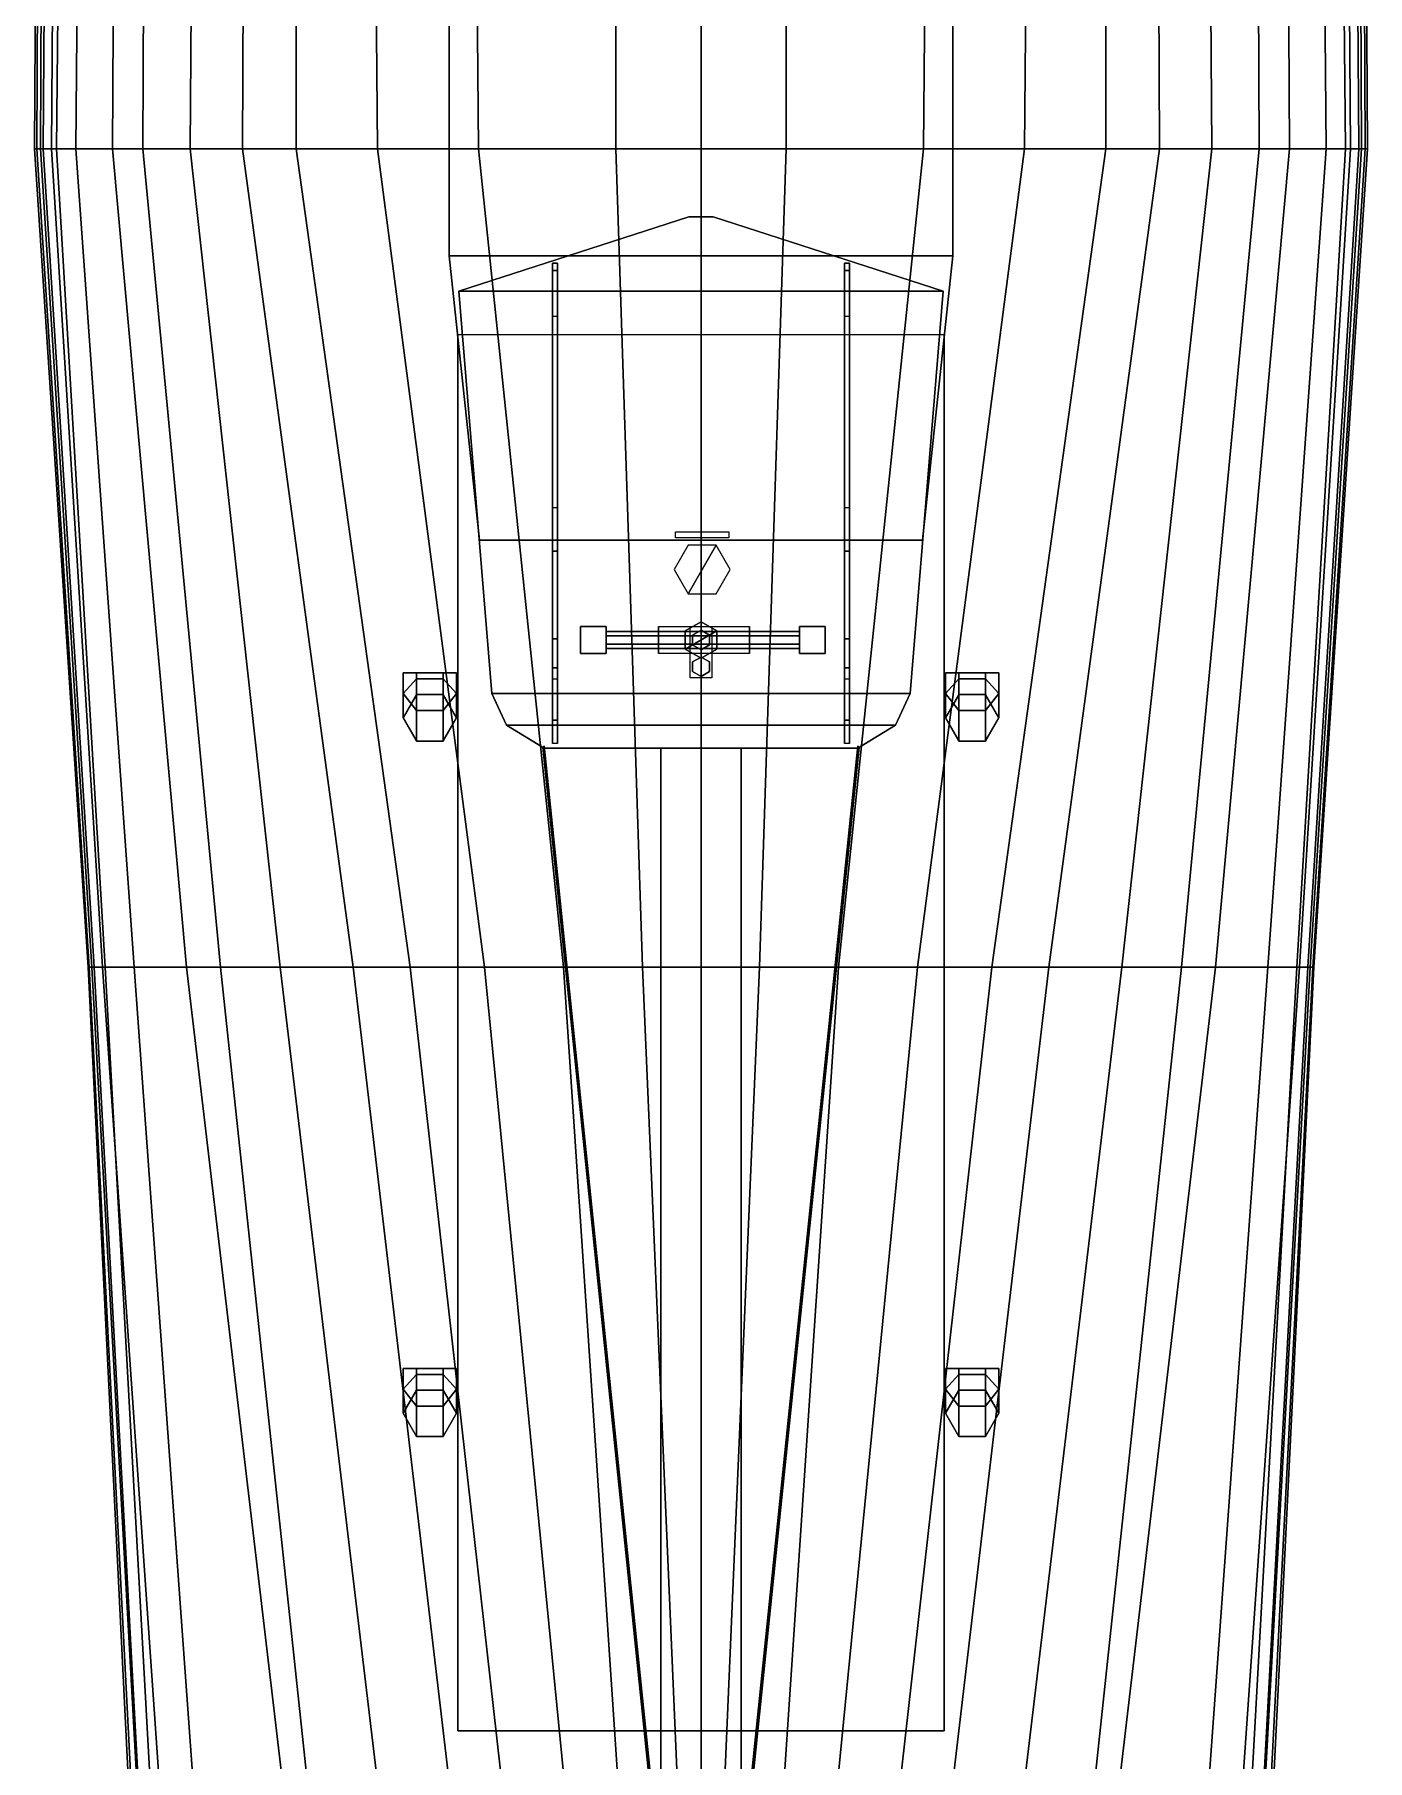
# Model space of a CAD drawing. Extents: x -5 to 5, y -54 to 54.
# Drawn here: x -5.48 to 5.48, y -30.04 to -15.84 of the extents above; entities that cross this region are included whole.
import ezdxf

# ---------------------------------------------------------------- set-up
doc = ezdxf.new("R2010")
doc.units = 0
doc.layers.get('0').update_dxf_attribs({"linetype": 'CONTINUOUS'})
doc.layers.add('SUPERSTRUCTURE', color=6, linetype='CONTINUOUS')

msp = doc.modelspace()

# ---------------------------------------------------------------- linework, layer by layer
for points in [[(-5.44, -9.84, 0.74), (-5.44, -9.84, 0.29), (-5.48, -16.78, 0.29), (-5.48, -16.78, 0.74)], [(-5.44, -9.84, 0.29), (-5.4, -9.84, -0.16), (-5.43, -16.78, -0.16), (-5.48, -16.78, 0.29)], [(-5.43, -9.84, 1.22), (-5.44, -9.84, 0.74), (-5.48, -16.78, 0.74), (-5.46, -16.78, 1.22)], [(-5.36, -9.84, 1.84), (-5.43, -9.84, 1.22), (-5.46, -16.78, 1.22), (-5.41, -16.78, 1.84)], [(-5.4, -9.84, -0.16), (-5.29, -9.84, -0.61), (-5.34, -16.78, -0.61), (-5.43, -16.78, -0.16)], [(-5.23, -9.84, 2.84), (-5.36, -9.84, 1.84), (-5.41, -16.78, 1.84), (-5.3, -16.78, 2.84)], [(-5.29, -9.84, -0.61), (-5.08, -9.84, -1.06), (-5.14, -16.78, -1.06), (-5.34, -16.78, -0.61)], [(-5.3, -16.78, 2.84), (5.3, -16.78, 2.84), (5.23, -9.84, 2.84), (-5.23, -9.84, 2.84)], [(-5.08, -9.84, -1.06), (-4.8, -9.84, -1.42), (-4.84, -16.78, -1.42), (-5.14, -16.78, -1.06)], [(-4.8, -9.84, -1.42), (-4.56, -9.84, -1.62), (-4.59, -16.78, -1.62), (-4.84, -16.78, -1.42)], [(-4.56, -9.84, -1.62), (-4.15, -9.84, -1.86), (-4.2, -16.78, -1.86), (-4.59, -16.78, -1.62)], [(-4.15, -9.84, -1.86), (-3.74, -9.84, -2.16), (-3.77, -16.78, -2.16), (-4.2, -16.78, -1.86)], [(-3.74, -9.84, -2.16), (-3.33, -9.84, -2.39), (-3.33, -16.78, -2.39), (-3.77, -16.78, -2.16)], [(-3.33, -9.84, -2.39), (-2.72, -9.84, -2.67), (-2.66, -16.78, -2.67), (-3.33, -16.78, -2.39)], [(-2.72, -9.84, -2.67), (-1.89, -9.84, -2.95), (-1.83, -16.78, -2.95), (-2.66, -16.78, -2.67)], [(-1.89, -9.84, -2.95), (-0.7, -9.84, -3.28), (-0.7, -16.78, -3.25), (-1.83, -16.78, -2.95)], [(-0.7, -9.84, -3.28), (0, -9.84, -3.41), (0, -16.78, -3.41), (-0.7, -16.78, -3.25)], [(0.7, -16.78, -3.25), (0, -16.78, -3.41), (0, -9.84, -3.41), (0.7, -9.84, -3.28)], [(1.83, -16.78, -2.95), (0.7, -16.78, -3.25), (0.7, -9.84, -3.28), (1.89, -9.84, -2.95)], [(2.66, -16.78, -2.67), (1.83, -16.78, -2.95), (1.89, -9.84, -2.95), (2.72, -9.84, -2.67)], [(3.33, -16.78, -2.39), (2.66, -16.78, -2.67), (2.72, -9.84, -2.67), (3.33, -9.84, -2.39)], [(3.77, -16.78, -2.16), (3.33, -16.78, -2.39), (3.33, -9.84, -2.39), (3.74, -9.84, -2.16)], [(4.2, -16.78, -1.86), (3.77, -16.78, -2.16), (3.74, -9.84, -2.16), (4.15, -9.84, -1.86)], [(4.59, -16.78, -1.62), (4.2, -16.78, -1.86), (4.15, -9.84, -1.86), (4.56, -9.84, -1.62)], [(4.84, -16.78, -1.42), (4.59, -16.78, -1.62), (4.56, -9.84, -1.62), (4.8, -9.84, -1.42)], [(5.14, -16.78, -1.06), (4.84, -16.78, -1.42), (4.8, -9.84, -1.42), (5.08, -9.84, -1.06)], [(5.34, -16.78, -0.61), (5.14, -16.78, -1.06), (5.08, -9.84, -1.06), (5.29, -9.84, -0.61)], [(5.3, -16.78, 2.84), (5.41, -16.78, 1.84), (5.36, -9.84, 1.84), (5.23, -9.84, 2.84)], [(5.43, -16.78, -0.16), (5.34, -16.78, -0.61), (5.29, -9.84, -0.61), (5.4, -9.84, -0.16)], [(5.41, -16.78, 1.84), (5.46, -16.78, 1.22), (5.43, -9.84, 1.22), (5.36, -9.84, 1.84)], [(5.48, -16.78, 0.29), (5.43, -16.78, -0.16), (5.4, -9.84, -0.16), (5.44, -9.84, 0.29)], [(5.46, -16.78, 1.22), (5.48, -16.78, 0.74), (5.44, -9.84, 0.74), (5.43, -9.84, 1.22)], [(5.48, -16.78, 0.74), (5.48, -16.78, 0.29), (5.44, -9.84, 0.29), (5.44, -9.84, 0.74)], [(-5.48, -16.78, 0.74), (-5.48, -16.78, 0.29), (-5.04, -23.51, 0.29), (-5.04, -23.51, 0.74)], [(-5.48, -16.78, 0.29), (-5.43, -16.78, -0.16), (-5.01, -23.51, -0.16), (-5.04, -23.51, 0.29)], [(-5.46, -16.78, 1.22), (-5.48, -16.78, 0.74), (-5.04, -23.51, 0.74), (-5.03, -23.51, 1.22)], [(-5.41, -16.78, 1.84), (-5.46, -16.78, 1.22), (-5.03, -23.51, 1.22), (-4.99, -23.51, 1.84)], [(-5.43, -16.78, -0.16), (-5.34, -16.78, -0.61), (-4.92, -23.51, -0.61), (-5.01, -23.51, -0.16)], [(-5.3, -16.78, 2.84), (-5.41, -16.78, 1.84), (-4.99, -23.51, 1.84), (-4.9, -23.51, 2.81)], [(-5.34, -16.78, -0.61), (-5.14, -16.78, -1.06), (-4.66, -23.51, -1.06), (-4.92, -23.51, -0.61)], [(-4.9, -23.51, 2.81), (4.9, -23.51, 2.81), (5.3, -16.78, 2.84), (-5.3, -16.78, 2.84)], [(-5.14, -16.78, -1.06), (-4.84, -16.78, -1.42), (-4.23, -23.51, -1.42), (-4.66, -23.51, -1.06)], [(-4.84, -16.78, -1.42), (-4.59, -16.78, -1.62), (-3.95, -23.51, -1.53), (-4.23, -23.51, -1.42)], [(-4.59, -16.78, -1.62), (-4.2, -16.78, -1.86), (-3.46, -23.51, -1.86), (-3.95, -23.51, -1.53)], [(-4.2, -16.78, -1.86), (-3.77, -16.78, -2.16), (-2.86, -23.51, -2.16), (-3.46, -23.51, -1.86)], [(-3.77, -16.78, -2.16), (-3.33, -16.78, -2.39), (-2.39, -23.51, -2.39), (-2.86, -23.51, -2.16)], [(-3.33, -16.78, -2.39), (-2.66, -16.78, -2.67), (-1.78, -23.51, -2.67), (-2.39, -23.51, -2.39)], [(-2.66, -16.78, -2.67), (-1.83, -16.78, -2.95), (-1.13, -23.51, -2.95), (-1.78, -23.51, -2.67)], [(-1.83, -16.78, -2.95), (-0.7, -16.78, -3.25), (-0.48, -23.51, -3.25), (-1.13, -23.51, -2.95)], [(-0.7, -16.78, -3.25), (0, -16.78, -3.41), (0, -23.51, -3.41), (-0.48, -23.51, -3.25)], [(0.48, -23.51, -3.25), (0, -23.51, -3.41), (0, -16.78, -3.41), (0.7, -16.78, -3.25)], [(1.13, -23.51, -2.95), (0.48, -23.51, -3.25), (0.7, -16.78, -3.25), (1.83, -16.78, -2.95)], [(1.78, -23.51, -2.67), (1.13, -23.51, -2.95), (1.83, -16.78, -2.95), (2.66, -16.78, -2.67)], [(2.39, -23.51, -2.39), (1.78, -23.51, -2.67), (2.66, -16.78, -2.67), (3.33, -16.78, -2.39)], [(2.86, -23.51, -2.16), (2.39, -23.51, -2.39), (3.33, -16.78, -2.39), (3.77, -16.78, -2.16)], [(3.46, -23.51, -1.86), (2.86, -23.51, -2.16), (3.77, -16.78, -2.16), (4.2, -16.78, -1.86)], [(3.95, -23.51, -1.53), (3.46, -23.51, -1.86), (4.2, -16.78, -1.86), (4.59, -16.78, -1.62)], [(4.23, -23.51, -1.42), (3.95, -23.51, -1.53), (4.59, -16.78, -1.62), (4.84, -16.78, -1.42)], [(4.66, -23.51, -1.06), (4.23, -23.51, -1.42), (4.84, -16.78, -1.42), (5.14, -16.78, -1.06)], [(4.92, -23.51, -0.61), (4.66, -23.51, -1.06), (5.14, -16.78, -1.06), (5.34, -16.78, -0.61)], [(4.9, -23.51, 2.81), (4.99, -23.51, 1.84), (5.41, -16.78, 1.84), (5.3, -16.78, 2.84)], [(5.01, -23.51, -0.16), (4.92, -23.51, -0.61), (5.34, -16.78, -0.61), (5.43, -16.78, -0.16)], [(4.99, -23.51, 1.84), (5.03, -23.51, 1.22), (5.46, -16.78, 1.22), (5.41, -16.78, 1.84)], [(5.04, -23.51, 0.29), (5.01, -23.51, -0.16), (5.43, -16.78, -0.16), (5.48, -16.78, 0.29)], [(5.03, -23.51, 1.22), (5.04, -23.51, 0.74), (5.48, -16.78, 0.74), (5.46, -16.78, 1.22)], [(5.04, -23.51, 0.74), (5.04, -23.51, 0.29), (5.48, -16.78, 0.29), (5.48, -16.78, 0.74)], [(1.99, -17.95, 5.37), (0.1, -17.34, 5.37), (-0.1, -17.34, 5.37), (-1.99, -17.95, 5.37)], [(-1.99, -17.95, 5.33), (-0.1, -17.34, 5.33), (0.1, -17.34, 5.33), (1.99, -17.95, 5.33)], [(-1.99, -17.95, 5.37), (-0.1, -17.34, 5.37), (-0.1, -17.34, 5.33), (-1.99, -17.95, 5.33)], [(-0.1, -17.34, 5.33), (-0.1, -17.34, 5.37), (0.1, -17.34, 5.37), (0.1, -17.34, 5.33)], [(0.1, -17.34, 5.33), (0.1, -17.34, 5.37), (1.99, -17.95, 5.37), (1.99, -17.95, 5.33)], [(-1.18, -17.72, 4.37), (-1.22, -17.72, 4.37), (-1.22, -17.72, 5.33), (-1.18, -17.72, 5.33)], [(-1.22, -17.78, 5.06), (-1.22, -17.72, 5.06), (-1.22, -17.72, 4.37), (-1.22, -17.78, 4.37)], [(-1.22, -20.09, 5.06), (-1.22, -17.72, 5.06), (-1.18, -17.72, 5.06), (-1.18, -20.09, 5.06)], [(-1.22, -20.09, 5.33), (-1.22, -17.72, 5.33), (-1.22, -17.72, 5.06), (-1.22, -20.09, 5.06)], [(-1.18, -17.78, 4.37), (-1.18, -17.72, 4.37), (-1.18, -17.72, 5.06), (-1.18, -17.78, 5.06)], [(-1.18, -20.09, 5.06), (-1.18, -17.72, 5.06), (-1.18, -17.72, 5.33), (-1.18, -20.09, 5.33)], [(1.18, -20.09, 5.33), (1.18, -17.72, 5.33), (1.18, -17.72, 5.06), (1.18, -20.09, 5.06)], [(1.18, -20.09, 5.06), (1.18, -17.72, 5.06), (1.22, -17.72, 5.06), (1.22, -20.09, 5.06)], [(1.22, -17.72, 4.37), (1.18, -17.72, 4.37), (1.18, -17.72, 5.33), (1.22, -17.72, 5.33)], [(1.18, -17.78, 5.06), (1.18, -17.72, 5.06), (1.18, -17.72, 4.37), (1.18, -17.78, 4.37)], [(1.22, -20.09, 5.06), (1.22, -17.72, 5.06), (1.22, -17.72, 5.33), (1.22, -20.09, 5.33)], [(1.22, -17.78, 4.37), (1.22, -17.72, 4.37), (1.22, -17.72, 5.06), (1.22, -17.78, 5.06)], [(-1.18, -18.16, 5.06), (-1.22, -18.16, 5.06), (-1.22, -17.78, 4.71), (-1.18, -17.78, 4.71)], [(-1.22, -18.16, 5.06), (-1.22, -17.78, 5.06), (-1.22, -17.78, 4.71)], [(-1.18, -17.78, 4.71), (-1.22, -17.78, 4.71), (-1.22, -17.78, 4.37), (-1.18, -17.78, 4.37)], [(-1.18, -17.78, 4.71), (-1.18, -17.78, 4.71), (-1.18, -17.78, 5.06), (-1.18, -18.16, 5.06)], [(1.18, -18.16, 5.06), (1.18, -17.78, 5.06), (1.18, -17.78, 4.71)], [(1.22, -18.16, 5.06), (1.18, -18.16, 5.06), (1.18, -17.78, 4.71), (1.22, -17.78, 4.71)], [(1.22, -17.78, 4.71), (1.18, -17.78, 4.71), (1.18, -17.78, 4.37), (1.22, -17.78, 4.37)], [(1.22, -17.78, 4.71), (1.22, -17.78, 4.71), (1.22, -17.78, 5.06), (1.22, -18.16, 5.06)], [(-1.72, -21.26, 5.33), (-1.99, -17.95, 5.33), (1.99, -17.95, 5.33), (1.72, -21.26, 5.33)], [(1.72, -21.26, 5.37), (1.99, -17.95, 5.37), (-1.99, -17.95, 5.37), (-1.72, -21.26, 5.37)], [(-1.72, -21.26, 5.37), (-1.99, -17.95, 5.37), (-1.99, -17.95, 5.33), (-1.72, -21.26, 5.33)], [(1.99, -17.95, 5.33), (1.99, -17.95, 5.37), (1.72, -21.26, 5.37), (1.72, -21.26, 5.33)], [(-1.22, -20.09, 5.06), (-1.22, -19.73, 5.06), (-1.22, -20.09, 4.71)], [(-1.18, -20.09, 4.71), (-1.22, -20.09, 4.71), (-1.22, -19.73, 5.06), (-1.18, -19.73, 5.06)], [(-1.18, -20.09, 4.71), (-1.18, -20.09, 4.71), (-1.18, -19.73, 5.06), (-1.18, -20.09, 5.06)], [(1.22, -20.09, 4.71), (1.18, -20.09, 4.71), (1.18, -19.73, 5.06), (1.22, -19.73, 5.06)], [(1.18, -20.09, 5.06), (1.18, -19.73, 5.06), (1.18, -20.09, 4.71)], [(1.22, -20.09, 4.71), (1.22, -20.09, 4.71), (1.22, -19.73, 5.06), (1.22, -20.09, 5.06)], [(-0.21, -19.93, 6.56), (0.23, -19.93, 6.56), (0.23, -19.98, 6.28), (-0.21, -19.98, 6.28)], [(0, -19.98, 6.06), (0, -19.98, 6.28), (0, -19.93, 6.56), (0, -19.94, 6.04)], [(0, -20.23, 6.06), (0, -19.98, 6.06), (0, -19.94, 6.04), (0, -20.3, 6.03)], [(-1.22, -20.81, 5.33), (-1.22, -20.09, 5.33), (-1.22, -20.09, 2.82), (-1.22, -20.81, 2.82)], [(-1.18, -20.09, 2.82), (-1.22, -20.09, 2.82), (-1.22, -20.09, 4.71), (-1.18, -20.09, 4.71)], [(-1.18, -20.81, 2.82), (-1.18, -20.09, 2.82), (-1.18, -20.09, 5.33), (-1.18, -20.81, 5.33)], [(-0.105, -20.439, 6.06), (0.125, -20.041, 6.06), (-0.105, -20.041, 6.06), (-0.22, -20.24, 6.06)], [(0.125, -20.439, 6.06), (0.24, -20.24, 6.06), (0.125, -20.041, 6.06), (-0.105, -20.439, 6.06)], [(1.22, -20.09, 2.82), (1.18, -20.09, 2.82), (1.18, -20.09, 4.71), (1.22, -20.09, 4.71)], [(1.18, -20.81, 5.33), (1.18, -20.09, 5.33), (1.18, -20.09, 2.82), (1.18, -20.81, 2.82)], [(1.22, -20.81, 2.82), (1.22, -20.09, 2.82), (1.22, -20.09, 5.33), (1.22, -20.81, 5.33)], [(0, -20.65, 5.95), (0, -20.32, 6.06), (0, -20.23, 6.06), (0, -20.65, 5.88)], [(-0.78, -20.93, 6.78), (-0.99, -20.93, 6.78), (-0.99, -20.71, 6.78), (-0.78, -20.71, 6.78)], [(-0.99, -20.71, 6.78), (-0.99, -20.93, 6.78), (-0.99, -20.93, 7), (-0.99, -20.71, 7)], [(-0.78, -20.71, 6.78), (-0.99, -20.71, 6.78), (-0.99, -20.71, 7), (-0.78, -20.71, 7)], [(-0.99, -20.71, 7), (-0.99, -20.93, 7), (-0.78, -20.93, 7), (-0.78, -20.71, 7)], [(-0.78, -20.71, 7), (-0.78, -20.93, 7), (-0.78, -20.93, 6.78), (-0.78, -20.71, 6.78)], [(-0.35, -20.93, 6.6), (-0.35, -20.93, 7.05), (-0.35, -20.71, 7.05), (-0.35, -20.71, 6.6)], [(0.4, -20.93, 6.6), (-0.35, -20.93, 6.6), (-0.35, -20.71, 6.6), (0.4, -20.71, 6.6)], [(0, -20.67, 5.8), (-0.13, -20.745, 5.8), (-0.13, -20.895, 5.8), (0.13, -20.745, 5.8)], [(0, -20.67, 5.37), (-0.13, -20.745, 5.37), (-0.13, -20.745, 5.8), (0, -20.67, 5.8)], [(0.09, -21.13, 6.22), (-0.09, -21.13, 6.22), (-0.09, -20.71, 6.22), (0.09, -20.71, 6.22)], [(0.09, -21.13, 6.43), (-0.09, -21.13, 6.43), (-0.09, -20.71, 6.43), (0.09, -20.71, 6.43)], [(0, -20.74, 5.95), (0, -20.65, 5.95), (0, -20.65, 5.88), (0, -20.74, 5.88)], [(0.13, -20.745, 5.37), (0, -20.67, 5.37), (0, -20.67, 5.8), (0.13, -20.745, 5.8)], [(0.4, -20.93, 6.6), (0.4, -20.93, 7.05), (0.4, -20.71, 7.05), (0.4, -20.71, 6.6)], [(0.81, -20.71, 7), (0.81, -20.93, 7), (1.02, -20.93, 7), (1.02, -20.71, 7)], [(1.02, -20.93, 6.78), (0.81, -20.93, 6.78), (0.81, -20.71, 6.78), (1.02, -20.71, 6.78)], [(0.81, -20.71, 6.78), (0.81, -20.93, 6.78), (0.81, -20.93, 7), (0.81, -20.71, 7)], [(1.02, -20.71, 6.78), (0.81, -20.71, 6.78), (0.81, -20.71, 7), (1.02, -20.71, 7)], [(1.02, -20.71, 7), (1.02, -20.93, 7), (1.02, -20.93, 6.78), (1.02, -20.71, 6.78)], [(-1.18, -21.48, 5.17), (-1.22, -21.48, 5.17), (-1.22, -20.81, 4.54), (-1.18, -20.81, 4.54)], [(-1.22, -21.48, 5.17), (-1.22, -21.05, 5.17), (-1.22, -20.81, 4.91), (-1.22, -20.81, 4.54)], [(-1.18, -20.81, 5.33), (-1.22, -20.81, 5.33), (-1.22, -20.81, 2.82), (-1.18, -20.81, 2.82)], [(-1.18, -20.81, 4.91), (-1.22, -20.81, 4.91), (-1.22, -21.05, 5.17), (-1.18, -21.05, 5.17)], [(-1.18, -20.81, 4.54), (-1.18, -20.81, 4.91), (-1.18, -21.05, 5.17), (-1.18, -21.48, 5.17)], [(0.81, -20.75, 6.89), (0.81, -20.785, 6.829), (-0.78, -20.785, 6.829), (-0.78, -20.75, 6.89)], [(0.81, -20.785, 6.951), (0.81, -20.75, 6.89), (-0.78, -20.75, 6.89), (-0.78, -20.785, 6.951)], [(0.81, -20.785, 6.829), (0.81, -20.855, 6.829), (-0.78, -20.855, 6.829), (-0.78, -20.785, 6.829)], [(0.81, -20.855, 6.951), (0.81, -20.785, 6.951), (-0.78, -20.785, 6.951), (-0.78, -20.855, 6.951)], [(0.81, -20.855, 6.829), (0.81, -20.89, 6.89), (-0.78, -20.89, 6.89), (-0.78, -20.855, 6.829)], [(0.81, -20.89, 6.89), (0.81, -20.855, 6.951), (-0.78, -20.855, 6.951), (-0.78, -20.89, 6.89)], [(0.13, -20.745, 5.8), (-0.13, -20.895, 5.8), (0, -20.97, 5.8), (0.13, -20.895, 5.8)], [(-0.13, -20.745, 5.37), (-0.13, -20.895, 5.37), (-0.13, -20.895, 5.8), (-0.13, -20.745, 5.8)], [(0, -20.74, 5.8), (-0.069, -20.78, 5.8), (-0.069, -20.78, 6.6), (0, -20.74, 6.6)], [(-0.069, -20.78, 5.8), (-0.069, -20.86, 5.8), (-0.069, -20.86, 6.6), (-0.069, -20.78, 6.6)], [(-0.069, -20.86, 5.8), (0, -20.9, 5.8), (0, -20.9, 6.6), (-0.069, -20.86, 6.6)], [(0.069, -20.78, 5.8), (0, -20.74, 5.8), (0, -20.74, 6.6), (0.069, -20.78, 6.6)], [(0, -20.9, 5.8), (0.069, -20.86, 5.8), (0.069, -20.86, 6.6), (0, -20.9, 6.6)], [(0.069, -20.86, 5.8), (0.069, -20.78, 5.8), (0.069, -20.78, 6.6), (0.069, -20.86, 6.6)], [(0.13, -20.895, 5.37), (0.13, -20.745, 5.37), (0.13, -20.745, 5.8), (0.13, -20.895, 5.8)], [(1.22, -20.81, 5.33), (1.18, -20.81, 5.33), (1.18, -20.81, 2.82), (1.22, -20.81, 2.82)], [(1.22, -21.48, 5.17), (1.18, -21.48, 5.17), (1.18, -20.81, 4.54), (1.22, -20.81, 4.54)], [(1.18, -21.48, 5.17), (1.18, -21.05, 5.17), (1.18, -20.81, 4.91), (1.18, -20.81, 4.54)], [(1.22, -20.81, 4.91), (1.18, -20.81, 4.91), (1.18, -21.05, 5.17), (1.22, -21.05, 5.17)], [(1.22, -20.81, 4.54), (1.22, -20.81, 4.91), (1.22, -21.05, 5.17), (1.22, -21.48, 5.17)], [(-0.78, -20.93, 7), (-0.99, -20.93, 7), (-0.99, -20.93, 6.78), (-0.78, -20.93, 6.78)], [(-0.13, -20.895, 5.37), (0, -20.97, 5.37), (0, -20.97, 5.8), (-0.13, -20.895, 5.8)], [(0, -20.96, 6.13), (0, -21.12, 6.13), (-0.069, -21.08, 6.13), (-0.069, -21, 6.13)], [(0, -21.12, 6.54), (0, -20.96, 6.54), (-0.069, -21, 6.54), (-0.069, -21.08, 6.54)], [(0, -20.96, 6.13), (-0.069, -21, 6.13), (-0.069, -21, 6.54), (0, -20.96, 6.54)], [(-0.069, -21, 6.13), (-0.069, -21.08, 6.13), (-0.069, -21.08, 6.54), (-0.069, -21, 6.54)], [(0, -20.97, 5.37), (0.13, -20.895, 5.37), (0.13, -20.895, 5.8), (0, -20.97, 5.8)], [(0.069, -21, 6.13), (0.069, -21.08, 6.13), (0, -21.12, 6.13), (0, -20.96, 6.13)], [(0.069, -21.08, 6.54), (0.069, -21, 6.54), (0, -20.96, 6.54), (0, -21.12, 6.54)], [(0.069, -21, 6.13), (0, -20.96, 6.13), (0, -20.96, 6.54), (0.069, -21, 6.54)], [(0.069, -21.08, 6.13), (0.069, -21, 6.13), (0.069, -21, 6.54), (0.069, -21.08, 6.54)], [(1.02, -20.93, 7), (0.81, -20.93, 7), (0.81, -20.93, 6.78), (1.02, -20.93, 6.78)], [(-2.12, -21.09, 3.56), (-2.34, -21.09, 3.56), (-2.45, -21.09, 3.92), (-2.01, -21.09, 3.92)], [(-2.01, -21.09, 3.92), (-2.45, -21.09, 3.92), (-2.34, -21.09, 4.24), (-2.12, -21.09, 4.24)], [(-2.34, -21.09, 4.24), (-2.45, -21.09, 3.92), (-2.45, -21.26, 3.86), (-2.34, -21.4, 4.17)], [(-2.45, -21.09, 3.92), (-2.34, -21.09, 3.56), (-2.34, -21.14, 3.53), (-2.45, -21.26, 3.86)], [(-2.45, -21.26, 3.86), (-2.34, -21.14, 3.53), (-2.34, -21.27, 3.49), (-2.45, -21.46, 3.63)], [(-2.12, -21.09, 4.24), (-2.34, -21.09, 4.24), (-2.34, -21.4, 4.17), (-2.12, -21.4, 4.17)], [(-2.34, -21.09, 3.56), (-2.12, -21.09, 3.56), (-2.12, -21.14, 3.53), (-2.34, -21.14, 3.53)], [(-2.34, -21.14, 3.53), (-2.12, -21.14, 3.53), (-2.12, -21.27, 3.49), (-2.34, -21.27, 3.49)], [(-2.01, -21.09, 3.92), (-2.12, -21.09, 4.24), (-2.12, -21.4, 4.17), (-2.01, -21.26, 3.86)], [(-2.12, -21.09, 3.56), (-2.01, -21.09, 3.92), (-2.01, -21.26, 3.86), (-2.12, -21.14, 3.53)], [(-2.12, -21.14, 3.53), (-2.01, -21.26, 3.86), (-2.01, -21.46, 3.63), (-2.12, -21.27, 3.49)], [(-1.22, -21.67, 5.33), (-1.22, -21.14, 5.33), (-1.22, -21.05, 5.17), (-1.22, -21.48, 5.17)], [(-1.18, -21.05, 5.17), (-1.22, -21.05, 5.17), (-1.22, -21.14, 5.33), (-1.18, -21.14, 5.33)], [(-1.18, -21.48, 5.17), (-1.18, -21.05, 5.17), (-1.18, -21.14, 5.33), (-1.18, -21.67, 5.33)], [(-0.069, -21.08, 6.13), (0, -21.12, 6.13), (0, -21.12, 6.54), (-0.069, -21.08, 6.54)], [(0, -21.12, 6.13), (0.069, -21.08, 6.13), (0.069, -21.08, 6.54), (0, -21.12, 6.54)], [(1.18, -21.67, 5.33), (1.18, -21.14, 5.33), (1.18, -21.05, 5.17), (1.18, -21.48, 5.17)], [(1.22, -21.05, 5.17), (1.18, -21.05, 5.17), (1.18, -21.14, 5.33), (1.22, -21.14, 5.33)], [(1.22, -21.48, 5.17), (1.22, -21.05, 5.17), (1.22, -21.14, 5.33), (1.22, -21.67, 5.33)], [(2.01, -21.09, 3.92), (2.12, -21.09, 3.56), (2.12, -21.14, 3.53), (2.01, -21.26, 3.86)], [(2.12, -21.09, 4.24), (2.01, -21.09, 3.92), (2.01, -21.26, 3.86), (2.12, -21.4, 4.17)], [(2.45, -21.09, 3.92), (2.01, -21.09, 3.92), (2.12, -21.09, 4.24), (2.34, -21.09, 4.24)], [(2.34, -21.09, 3.56), (2.12, -21.09, 3.56), (2.01, -21.09, 3.92), (2.45, -21.09, 3.92)], [(2.01, -21.26, 3.86), (2.12, -21.14, 3.53), (2.12, -21.27, 3.49), (2.01, -21.46, 3.63)], [(2.12, -21.09, 3.56), (2.34, -21.09, 3.56), (2.34, -21.14, 3.53), (2.12, -21.14, 3.53)], [(2.34, -21.09, 4.24), (2.12, -21.09, 4.24), (2.12, -21.4, 4.17), (2.34, -21.4, 4.17)], [(2.12, -21.14, 3.53), (2.34, -21.14, 3.53), (2.34, -21.27, 3.49), (2.12, -21.27, 3.49)], [(2.34, -21.09, 3.56), (2.45, -21.09, 3.92), (2.45, -21.26, 3.86), (2.34, -21.14, 3.53)], [(2.45, -21.09, 3.92), (2.34, -21.09, 4.24), (2.34, -21.4, 4.17), (2.45, -21.26, 3.86)], [(2.34, -21.14, 3.53), (2.45, -21.26, 3.86), (2.45, -21.46, 3.63), (2.34, -21.27, 3.49)], [(-2.34, -21.4, 4.17), (-2.45, -21.26, 3.86), (-2.45, -21.46, 3.63), (-2.34, -21.65, 3.78)], [(-2.34, -21.269, 2.81), (-2.45, -21.46, 2.81), (-2.45, -21.46, 3.63), (-2.34, -21.269, 3.49)], [(-2.12, -21.269, 2.81), (-2.34, -21.269, 2.81), (-2.34, -21.269, 3.49), (-2.12, -21.269, 3.49)], [(-2.01, -21.26, 3.86), (-2.12, -21.4, 4.17), (-2.12, -21.65, 3.78), (-2.01, -21.46, 3.63)], [(-2.01, -21.46, 2.81), (-2.12, -21.269, 2.81), (-2.12, -21.269, 3.49), (-2.01, -21.46, 3.63)], [(-1.6, -21.52, 5.37), (-1.72, -21.26, 5.37), (-1.72, -21.26, 5.33), (-1.6, -21.52, 5.33)], [(1.6, -21.52, 5.37), (1.72, -21.26, 5.37), (-1.72, -21.26, 5.37), (-1.6, -21.52, 5.37)], [(-1.6, -21.52, 5.33), (-1.72, -21.26, 5.33), (1.72, -21.26, 5.33), (1.6, -21.52, 5.33)], [(1.72, -21.26, 5.33), (1.72, -21.26, 5.37), (1.6, -21.52, 5.37), (1.6, -21.52, 5.33)], [(2.12, -21.4, 4.17), (2.01, -21.26, 3.86), (2.01, -21.46, 3.63), (2.12, -21.65, 3.78)], [(2.12, -21.269, 2.81), (2.01, -21.46, 2.81), (2.01, -21.46, 3.63), (2.12, -21.269, 3.49)], [(2.34, -21.269, 2.81), (2.12, -21.269, 2.81), (2.12, -21.269, 3.49), (2.34, -21.269, 3.49)], [(2.45, -21.26, 3.86), (2.34, -21.4, 4.17), (2.34, -21.65, 3.78), (2.45, -21.46, 3.63)], [(2.45, -21.46, 2.81), (2.34, -21.269, 2.81), (2.34, -21.269, 3.49), (2.45, -21.46, 3.63)], [(-2.12, -21.4, 4.17), (-2.34, -21.4, 4.17), (-2.34, -21.65, 3.78), (-2.12, -21.65, 3.78)], [(2.34, -21.4, 4.17), (2.12, -21.4, 4.17), (2.12, -21.65, 3.78), (2.34, -21.65, 3.78)], [(-2.45, -21.46, 2.81), (-2.34, -21.651, 2.81), (-2.34, -21.651, 3.78), (-2.45, -21.46, 3.63)], [(-2.12, -21.651, 2.81), (-2.01, -21.46, 2.81), (-2.01, -21.46, 3.63), (-2.12, -21.651, 3.78)], [(-1.29, -21.71, 5.33), (-1.6, -21.52, 5.33), (1.6, -21.52, 5.33), (1.29, -21.71, 5.33)], [(-1.29, -21.71, 5.37), (-1.6, -21.52, 5.37), (-1.6, -21.52, 5.33), (-1.29, -21.71, 5.33)], [(1.29, -21.71, 5.37), (1.6, -21.52, 5.37), (-1.6, -21.52, 5.37), (-1.29, -21.71, 5.37)], [(-1.18, -21.67, 5.33), (-1.22, -21.67, 5.33), (-1.22, -21.48, 5.17), (-1.18, -21.48, 5.17)], [(1.22, -21.67, 5.33), (1.18, -21.67, 5.33), (1.18, -21.48, 5.17), (1.22, -21.48, 5.17)], [(1.6, -21.52, 5.33), (1.6, -21.52, 5.37), (1.29, -21.71, 5.37), (1.29, -21.71, 5.33)], [(2.01, -21.46, 2.81), (2.12, -21.651, 2.81), (2.12, -21.651, 3.78), (2.01, -21.46, 3.63)], [(2.34, -21.651, 2.81), (2.45, -21.46, 2.81), (2.45, -21.46, 3.63), (2.34, -21.651, 3.78)], [(-2.34, -21.651, 2.81), (-2.12, -21.651, 2.81), (-2.12, -21.651, 3.78), (-2.34, -21.651, 3.78)], [(-1.29, -21.69, 5.37), (-1.3, -21.7, 5.37), (-0.01, -34.23, 16.3), (0.005, -34.221, 16.3)], [(-1.3, -21.7, 5.37), (-1.29, -21.71, 5.37), (0.005, -34.239, 16.3), (-0.01, -34.23, 16.3)], [(-1.29, -21.71, 5.37), (-1.29, -21.69, 5.37), (0.005, -34.221, 16.3), (0.005, -34.239, 16.3)], [(-0.33, -21.71, 5.33), (-0.33, -21.71, 5.37), (-1.29, -21.71, 5.37), (-1.29, -21.71, 5.33)], [(-0.33, -31.07, 4.99), (-0.33, -21.71, 5.37), (-0.33, -21.71, 5.33), (-0.33, -31.07, 4.95)], [(0.33, -21.71, 5.37), (-0.33, -21.71, 5.37), (-0.33, -31.07, 4.99), (0.33, -31.07, 4.99)], [(-0.33, -31.07, 4.95), (-0.33, -21.71, 5.33), (0.33, -21.71, 5.33), (0.33, -31.07, 4.95)], [(1.29, -21.69, 5.37), (1.29, -21.71, 5.37), (-0.005, -34.239, 16.3), (-0.005, -34.221, 16.3)], [(1.3, -21.7, 5.37), (1.29, -21.69, 5.37), (-0.005, -34.221, 16.3), (0.01, -34.23, 16.3)], [(1.29, -21.71, 5.37), (1.3, -21.7, 5.37), (0.01, -34.23, 16.3), (-0.005, -34.239, 16.3)], [(1.29, -21.71, 5.33), (1.29, -21.71, 5.37), (0.33, -21.71, 5.37), (0.33, -21.71, 5.33)], [(0.33, -31.07, 4.95), (0.33, -21.71, 5.33), (0.33, -21.71, 5.37), (0.33, -31.07, 4.99)], [(2.12, -21.651, 2.81), (2.34, -21.651, 2.81), (2.34, -21.651, 3.78), (2.12, -21.651, 3.78)], [(-5.04, -23.51, 0.74), (-5.04, -23.51, 0.29), (-4.69, -30.56, 0.29), (-4.69, -30.56, 0.74)], [(-5.04, -23.51, 0.29), (-5.01, -23.51, -0.16), (-4.62, -30.56, -0.16), (-4.69, -30.56, 0.29)], [(-5.03, -23.51, 1.22), (-5.04, -23.51, 0.74), (-4.69, -30.56, 0.74), (-4.67, -30.56, 1.22)], [(-4.99, -23.51, 1.84), (-5.03, -23.51, 1.22), (-4.67, -30.56, 1.22), (-4.61, -30.56, 1.84)], [(-5.01, -23.51, -0.16), (-4.92, -23.51, -0.61), (-4.43, -30.56, -0.61), (-4.62, -30.56, -0.16)], [(-4.9, -23.51, 2.81), (-4.99, -23.51, 1.84), (-4.61, -30.56, 1.84), (-4.51, -30.56, 2.81)], [(-4.92, -23.51, -0.61), (-4.66, -23.51, -1.06), (-4.15, -30.56, -0.92), (-4.43, -30.56, -0.61)], [(-4.51, -30.56, 2.81), (4.51, -30.56, 2.81), (4.9, -23.51, 2.81), (-4.9, -23.51, 2.81)], [(-4.66, -23.51, -1.06), (-4.23, -23.51, -1.42), (-3.4, -30.56, -1.42), (-4.15, -30.56, -0.92)], [(-4.23, -23.51, -1.42), (-3.95, -23.51, -1.53), (-3.2, -30.56, -1.53), (-3.4, -30.56, -1.42)], [(-3.95, -23.51, -1.53), (-3.46, -23.51, -1.86), (-2.62, -30.56, -1.86), (-3.2, -30.56, -1.53)], [(-3.46, -23.51, -1.86), (-2.86, -23.51, -2.16), (-2.03, -30.56, -2.16), (-2.62, -30.56, -1.86)], [(-2.86, -23.51, -2.16), (-2.39, -23.51, -2.39), (-1.6, -30.56, -2.39), (-2.03, -30.56, -2.16)], [(-2.39, -23.51, -2.39), (-1.78, -23.51, -2.67), (-1.09, -30.56, -2.67), (-1.6, -30.56, -2.39)], [(-1.78, -23.51, -2.67), (-1.13, -23.51, -2.95), (-0.66, -30.56, -2.95), (-1.09, -30.56, -2.67)], [(-1.13, -23.51, -2.95), (-0.48, -23.51, -3.25), (-0.18, -30.56, -3.35), (-0.66, -30.56, -2.95)], [(-0.48, -23.51, -3.25), (0, -23.51, -3.41), (0, -30.56, -3.41), (-0.18, -30.56, -3.35)], [(0.18, -30.56, -3.35), (0, -30.56, -3.41), (0, -23.51, -3.41), (0.48, -23.51, -3.25)], [(0.66, -30.56, -2.95), (0.18, -30.56, -3.35), (0.48, -23.51, -3.25), (1.13, -23.51, -2.95)], [(1.09, -30.56, -2.67), (0.66, -30.56, -2.95), (1.13, -23.51, -2.95), (1.78, -23.51, -2.67)], [(1.6, -30.56, -2.39), (1.09, -30.56, -2.67), (1.78, -23.51, -2.67), (2.39, -23.51, -2.39)], [(2.03, -30.56, -2.16), (1.6, -30.56, -2.39), (2.39, -23.51, -2.39), (2.86, -23.51, -2.16)], [(2.62, -30.56, -1.86), (2.03, -30.56, -2.16), (2.86, -23.51, -2.16), (3.46, -23.51, -1.86)], [(3.2, -30.56, -1.53), (2.62, -30.56, -1.86), (3.46, -23.51, -1.86), (3.95, -23.51, -1.53)], [(3.4, -30.56, -1.42), (3.2, -30.56, -1.53), (3.95, -23.51, -1.53), (4.23, -23.51, -1.42)], [(4.15, -30.56, -0.92), (3.4, -30.56, -1.42), (4.23, -23.51, -1.42), (4.66, -23.51, -1.06)], [(4.43, -30.56, -0.61), (4.15, -30.56, -0.92), (4.66, -23.51, -1.06), (4.92, -23.51, -0.61)], [(4.62, -30.56, -0.16), (4.43, -30.56, -0.61), (4.92, -23.51, -0.61), (5.01, -23.51, -0.16)], [(4.51, -30.56, 2.81), (4.61, -30.56, 1.84), (4.99, -23.51, 1.84), (4.9, -23.51, 2.81)], [(4.61, -30.56, 1.84), (4.67, -30.56, 1.22), (5.03, -23.51, 1.22), (4.99, -23.51, 1.84)], [(4.69, -30.56, 0.29), (4.62, -30.56, -0.16), (5.01, -23.51, -0.16), (5.04, -23.51, 0.29)], [(4.67, -30.56, 1.22), (4.69, -30.56, 0.74), (5.04, -23.51, 0.74), (5.03, -23.51, 1.22)], [(4.69, -30.56, 0.74), (4.69, -30.56, 0.29), (5.04, -23.51, 0.29), (5.04, -23.51, 0.74)], [(-2.12, -26.81, 3.56), (-2.34, -26.81, 3.56), (-2.45, -26.81, 3.92), (-2.01, -26.81, 3.92)], [(-2.01, -26.81, 3.92), (-2.45, -26.81, 3.92), (-2.34, -26.81, 4.24), (-2.12, -26.81, 4.24)], [(-2.34, -26.81, 4.24), (-2.45, -26.81, 3.92), (-2.45, -26.98, 3.86), (-2.34, -27.12, 4.17)], [(-2.45, -26.81, 3.92), (-2.34, -26.81, 3.56), (-2.34, -26.86, 3.53), (-2.45, -26.98, 3.86)], [(-2.12, -26.81, 4.24), (-2.34, -26.81, 4.24), (-2.34, -27.12, 4.17), (-2.12, -27.12, 4.17)], [(-2.34, -26.81, 3.56), (-2.12, -26.81, 3.56), (-2.12, -26.86, 3.53), (-2.34, -26.86, 3.53)], [(-2.01, -26.81, 3.92), (-2.12, -26.81, 4.24), (-2.12, -27.12, 4.17), (-2.01, -26.98, 3.86)], [(-2.12, -26.81, 3.56), (-2.01, -26.81, 3.92), (-2.01, -26.98, 3.86), (-2.12, -26.86, 3.53)], [(2.01, -26.81, 3.92), (2.12, -26.81, 3.56), (2.12, -26.86, 3.53), (2.01, -26.98, 3.86)], [(2.12, -26.81, 4.24), (2.01, -26.81, 3.92), (2.01, -26.98, 3.86), (2.12, -27.12, 4.17)], [(2.45, -26.81, 3.92), (2.01, -26.81, 3.92), (2.12, -26.81, 4.24), (2.34, -26.81, 4.24)], [(2.34, -26.81, 3.56), (2.12, -26.81, 3.56), (2.01, -26.81, 3.92), (2.45, -26.81, 3.92)], [(2.12, -26.81, 3.56), (2.34, -26.81, 3.56), (2.34, -26.86, 3.53), (2.12, -26.86, 3.53)], [(2.34, -26.81, 4.24), (2.12, -26.81, 4.24), (2.12, -27.12, 4.17), (2.34, -27.12, 4.17)], [(2.34, -26.81, 3.56), (2.45, -26.81, 3.92), (2.45, -26.98, 3.86), (2.34, -26.86, 3.53)], [(2.45, -26.81, 3.92), (2.34, -26.81, 4.24), (2.34, -27.12, 4.17), (2.45, -26.98, 3.86)], [(-2.45, -26.98, 3.86), (-2.34, -26.86, 3.53), (-2.34, -26.99, 3.49), (-2.45, -27.18, 3.63)], [(-2.34, -26.86, 3.53), (-2.12, -26.86, 3.53), (-2.12, -26.99, 3.49), (-2.34, -26.99, 3.49)], [(-2.12, -26.86, 3.53), (-2.01, -26.98, 3.86), (-2.01, -27.18, 3.63), (-2.12, -26.99, 3.49)], [(2.01, -26.98, 3.86), (2.12, -26.86, 3.53), (2.12, -26.99, 3.49), (2.01, -27.18, 3.63)], [(2.12, -26.86, 3.53), (2.34, -26.86, 3.53), (2.34, -26.99, 3.49), (2.12, -26.99, 3.49)], [(2.34, -26.86, 3.53), (2.45, -26.98, 3.86), (2.45, -27.18, 3.63), (2.34, -26.99, 3.49)], [(-2.34, -27.12, 4.17), (-2.45, -26.98, 3.86), (-2.45, -27.18, 3.63), (-2.34, -27.37, 3.78)], [(-2.34, -26.989, 2.81), (-2.45, -27.18, 2.81), (-2.45, -27.18, 3.63), (-2.34, -26.989, 3.49)], [(-2.12, -26.989, 2.81), (-2.34, -26.989, 2.81), (-2.34, -26.989, 3.49), (-2.12, -26.989, 3.49)], [(-2.01, -26.98, 3.86), (-2.12, -27.12, 4.17), (-2.12, -27.37, 3.78), (-2.01, -27.18, 3.63)], [(-2.01, -27.18, 2.81), (-2.12, -26.989, 2.81), (-2.12, -26.989, 3.49), (-2.01, -27.18, 3.63)], [(2.12, -27.12, 4.17), (2.01, -26.98, 3.86), (2.01, -27.18, 3.63), (2.12, -27.37, 3.78)], [(2.12, -26.989, 2.81), (2.01, -27.18, 2.81), (2.01, -27.18, 3.63), (2.12, -26.989, 3.49)], [(2.34, -26.989, 2.81), (2.12, -26.989, 2.81), (2.12, -26.989, 3.49), (2.34, -26.989, 3.49)], [(2.45, -26.98, 3.86), (2.34, -27.12, 4.17), (2.34, -27.37, 3.78), (2.45, -27.18, 3.63)], [(2.45, -27.18, 2.81), (2.34, -26.989, 2.81), (2.34, -26.989, 3.49), (2.45, -27.18, 3.63)], [(-2.45, -27.18, 2.81), (-2.34, -27.371, 2.81), (-2.34, -27.371, 3.78), (-2.45, -27.18, 3.63)], [(-2.12, -27.12, 4.17), (-2.34, -27.12, 4.17), (-2.34, -27.37, 3.78), (-2.12, -27.37, 3.78)], [(-2.12, -27.371, 2.81), (-2.01, -27.18, 2.81), (-2.01, -27.18, 3.63), (-2.12, -27.371, 3.78)], [(2.01, -27.18, 2.81), (2.12, -27.371, 2.81), (2.12, -27.371, 3.78), (2.01, -27.18, 3.63)], [(2.34, -27.12, 4.17), (2.12, -27.12, 4.17), (2.12, -27.37, 3.78), (2.34, -27.37, 3.78)], [(2.34, -27.371, 2.81), (2.45, -27.18, 2.81), (2.45, -27.18, 3.63), (2.34, -27.371, 3.78)], [(-2.34, -27.371, 2.81), (-2.12, -27.371, 2.81), (-2.12, -27.371, 3.78), (-2.34, -27.371, 3.78)], [(2.12, -27.371, 2.81), (2.34, -27.371, 2.81), (2.34, -27.371, 3.78), (2.12, -27.371, 3.78)]]:
    msp.add_3dface(points)
at = {"layer": 'SUPERSTRUCTURE'}
for points in [[(2.07, -17.66, 4.37), (2.07, -6.17, 4.37), (-2.07, -6.17, 4.37), (-2.07, -17.66, 4.37)], [(-2.07, -6.17, 4.37), (-2.07, -6.17, 2.84), (-2.07, -17.66, 2.83), (-2.07, -17.66, 4.37)], [(2.07, -17.66, 2.83), (2.07, -6.17, 2.84), (2.07, -6.17, 4.37), (2.07, -17.66, 4.37)], [(1.82, -20, 4.37), (2.07, -17.66, 4.37), (-2.07, -17.66, 4.37), (-1.82, -20, 4.37)], [(-2.07, -17.66, 4.37), (-2.07, -17.66, 2.84), (-1.82, -20, 2.82), (-1.82, -20, 4.37)], [(1.82, -20, 2.82), (2.07, -17.66, 2.84), (2.07, -17.66, 4.37), (1.82, -20, 4.37)], [(-2, -18.31, 3.17), (-2, -18.31, 2.82), (-2, -29.79, 2.81), (-2, -29.79, 3.19)], [(2, -29.79, 3.19), (2, -18.31, 3.17), (-2, -18.31, 3.17), (-2, -29.79, 3.19)], [(2, -29.79, 2.81), (2, -18.31, 2.82), (2, -18.31, 3.17), (2, -29.79, 3.19)], [(-1.82, -20, 4.37), (-1.82, -20, 3.17), (1.82, -20, 3.17), (1.82, -20, 4.37)], [(2, -29.79, 2.81), (2, -29.79, 3.19), (-2, -29.79, 3.19), (-2, -29.79, 2.81)]]:
    msp.add_3dface(points, dxfattribs=at)

doc.saveas('drawing.dxf')
